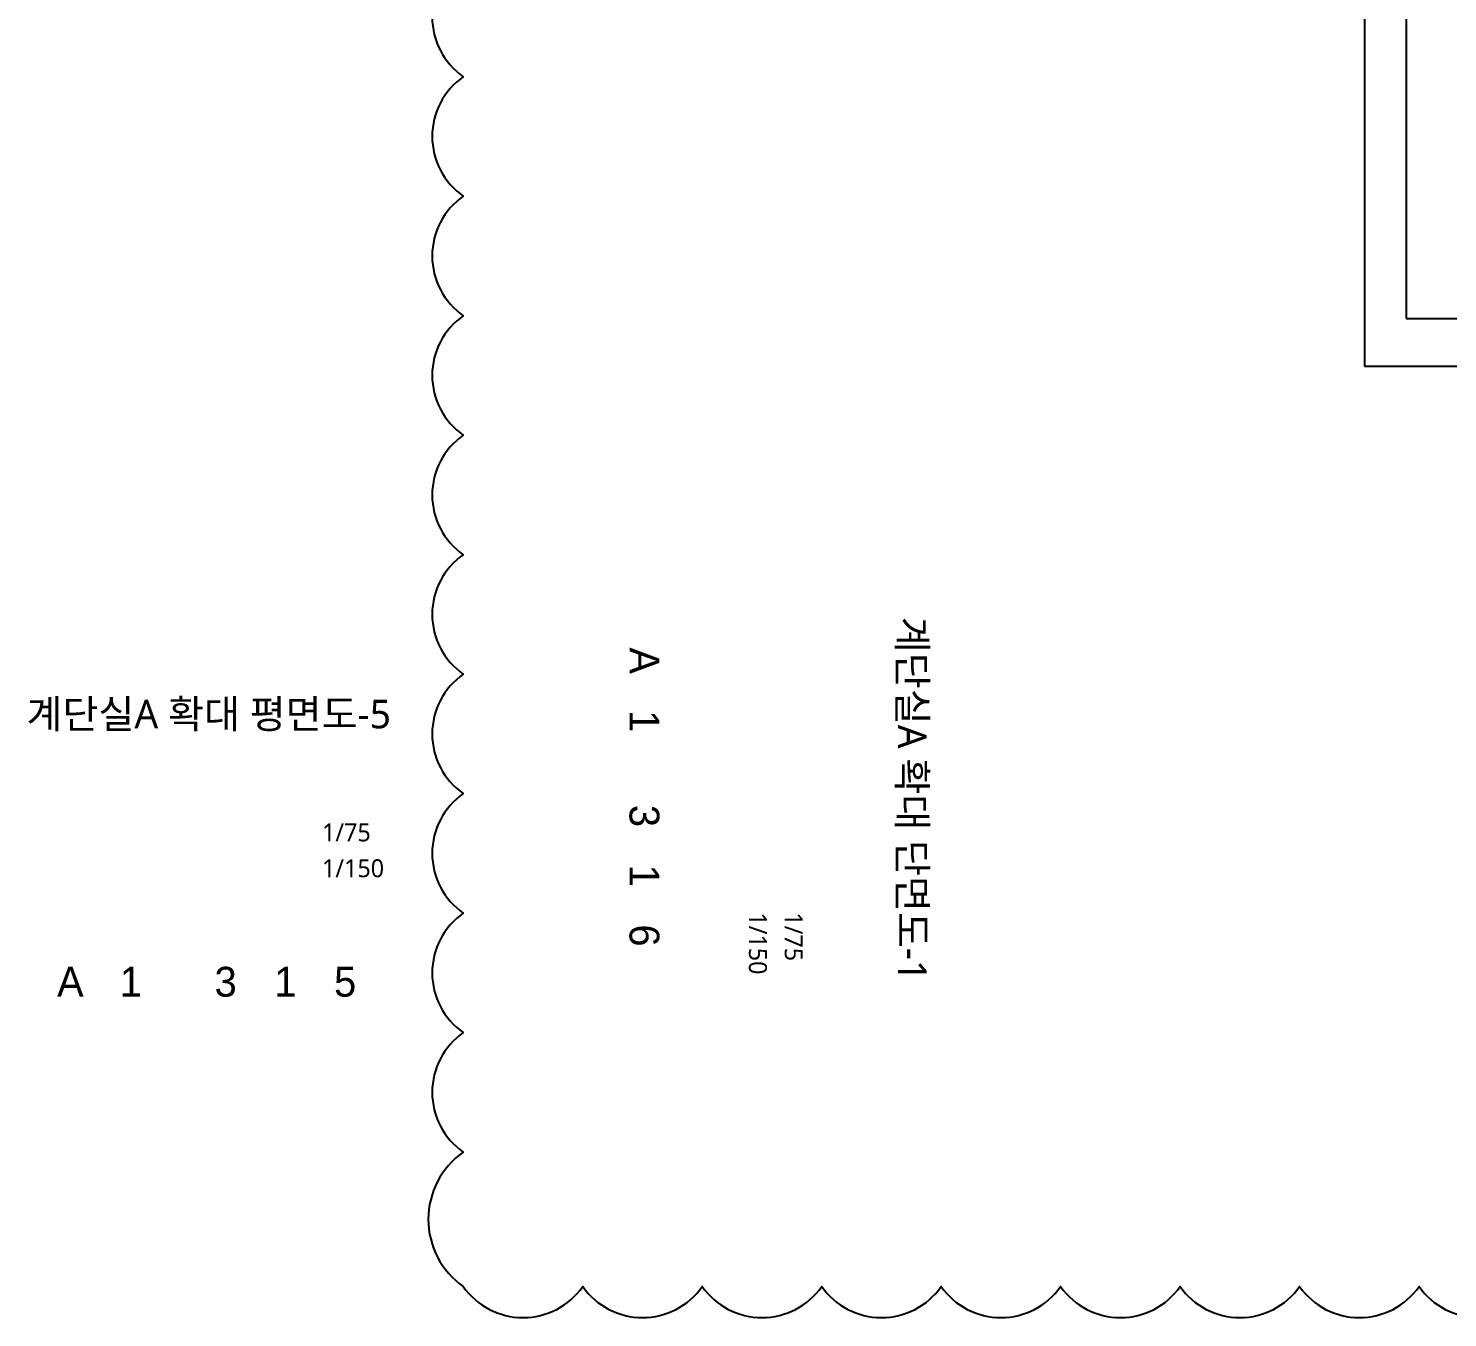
# Model space of a CAD drawing. Header units: millimetres. Extents: x -65167 to 413267, y -17142 to 66587.
# Drawn here: x 240154 to 257972, y -2628 to 13556 of the extents above; entities that cross this region are included whole.
import ezdxf
from ezdxf.enums import TextEntityAlignment as Align

# ---------------------------------------------------------------- set-up
doc = ezdxf.new("R2010")
doc.units = ezdxf.units.MM
doc.header["$LTSCALE"] = 75
doc.header["$MEASUREMENT"] = 0
doc.layers.get('Defpoints').update_dxf_attribs({"color": 171, "linetype": 'CONTINUOUS'})
doc.layers.add('CHECK', color=30, linetype='CONTINUOUS', plot=False)
doc.layers.add('TEXT-TITLE', color=6, linetype='CONTINUOUS')
doc.layers.add('TEXT-기입', color=6, linetype='CONTINUOUS')
doc.styles.add('CGS', font='cgse', dxfattribs={"bigfont": 'cgs'})
doc.styles.add('나눔바른고딕', font='NanumBarunGothic.ttf')

msp = doc.modelspace()

# ---------------------------------------------------------------- linework, layer by layer
at = {"layer": 'CHECK'}
msp.add_lwpolyline([(245614, 14449.7, 0.5205671), (245614, 12949.7, 0.5205671), (245614, 11449.7, 0.5205671), (245614, 9949.7, 0.5205671), (245614, 8449.7, 0.5205671), (245614, 6949.7, 0.5205671), (245614, 5449.7, 0.5205671), (245614, 3949.7, 0.5205671), (245614, 2449.7, 0.5205671), (245614, 949.7, 0.5205671), (245614, -550.3, 0.5205671), (245614, -2237.2, 0.5205671), (247114, -2237.2, 0.5205671), (248614, -2237.2, 0.5205671), (250114, -2237.2, 0.5205671), (251614, -2237.2, 0.5205671), (253114, -2237.2, 0.5205671), (254614, -2237.2, 0.5205671), (256114, -2237.2, 0.5205671), (257614, -2237.2, 0.5205671), (259114, -2237.2, 0.5205671)], format="xyb", dxfattribs=at)
at = {"layer": 'Defpoints', "ltscale": 1000}
for points in [[(256926.9, 9316.1), (282317.1, 9316.1), (282317.1, 56370.8), (256926.9, 56370.8)], [(257451.9, 9916.1), (281567.1, 9916.1), (281567.1, 55845.8), (257451.9, 55845.8)]]:
    msp.add_lwpolyline(points, close=True, dxfattribs=at)

# ---------------------------------------------------------------- texts
at = {"layer": 'TEXT-TITLE', "style": '나눔바른고딕'}
msp.add_text('계단실A 확대 단면도-1', height=360, rotation=270, dxfattribs=at).set_placement((251250, 3881.8), align=Align.MIDDLE_CENTER)
msp.add_text('계단실A 확대 평면도-5', height=360, dxfattribs=at).set_placement((242418.2, 4950), align=Align.MIDDLE_CENTER)
at = {"layer": 'TEXT-기입', "style": 'CGS'}
for s, p in [('A', (247888.4, 5619.2)), ('1', (247888.4, 4859.8)), ('3', (247888.4, 3669.2)), ('1', (247888.4, 2919.2)), ('6', (247888.4, 2169.2))]:
    msp.add_text(s, height=375, rotation=270, dxfattribs=at).set_placement(p, align=Align.MIDDLE_CENTER)
at = {"layer": 'TEXT-기입', "style": '나눔바른고딕'}
for s, p in [('1/75', (243840.3, 3283.4)), ('1/150', (243840.3, 2833.4))]:
    msp.add_text(s, height=225, dxfattribs=at).set_placement(p, align=Align.BOTTOM_LEFT)
for s, p in [('1/150', (249133.4, 2459.7)), ('1/75', (249583.4, 2459.7))]:
    msp.add_text(s, height=225, rotation=270, dxfattribs=at).set_placement(p, align=Align.BOTTOM_LEFT)
at = {"layer": 'TEXT-기입', "style": 'CGS'}
for s, p in [('A', (240680.8, 1588.4)), ('1', (241440.2, 1588.4)), ('3', (242630.8, 1588.4)), ('1', (243380.8, 1588.4)), ('5', (244130.8, 1588.4))]:
    msp.add_text(s, height=375, dxfattribs=at).set_placement(p, align=Align.MIDDLE_CENTER)

doc.saveas('drawing.dxf')
